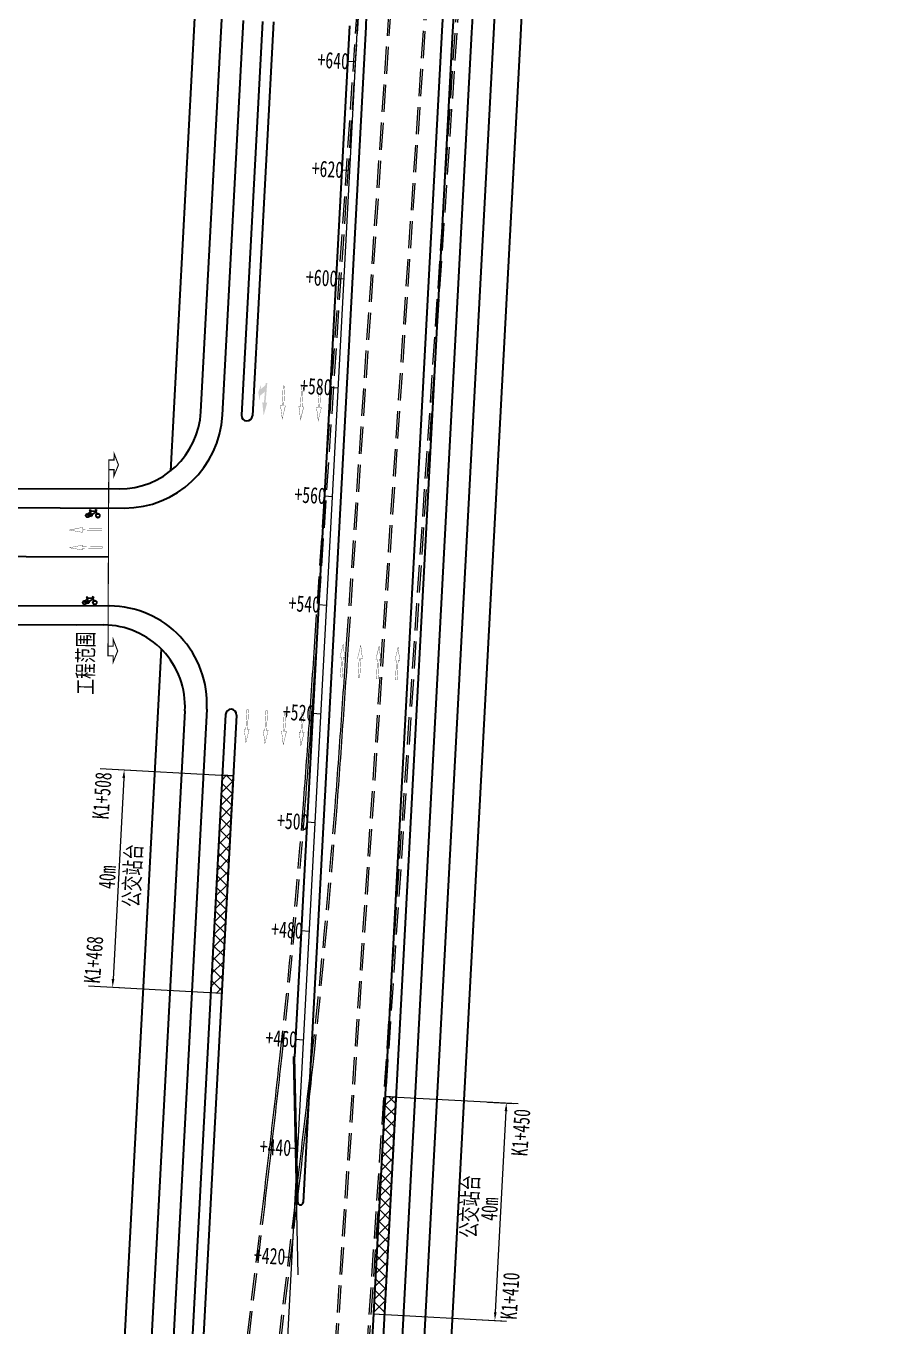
# Model space of a CAD drawing. Extents: x 0 to 531375, y 0 to 4335249.
# Drawn here: x 498031.7 to 498187.4, y 4327977 to 4328215.9 of the extents above; entities that cross this region are included whole.
import ezdxf

# ---------------------------------------------------------------- set-up
doc = ezdxf.new("R2010")
doc.units = 0
doc.header["$PDMODE"] = 1
doc.linetypes.add('DASH', pattern=[0.35, 0.25, -0.1])
doc.linetypes.add('DASHED', pattern=[19.05, 12.7, -6.35])
doc.layers.get('0').update_dxf_attribs({"lineweight": 15})
doc.layers.get('Defpoints').update_dxf_attribs({"color": 8, "lineweight": 15})
for name, color, linetype, lineweight in [('1_平面辅助线', 8, 'Continuous', 15), ('1_道路中线', 7, 'Continuous', 15), ('_平面辅助线', 7, 'Continuous', 15), ('PP-COM', 7, 'Continuous', 15), ('tj标线', 7, 'Continuous', 15), ('地铁', 4, 'Continuous', 15), ('工程界面', 7, 'Continuous', 15), ('标线-z', 7, 'Continuous', 15), ('道路中线_K', 7, 'Continuous', 15), ('道路偏置线', 3, 'Continuous', 30)]:
    doc.layers.add(name, color=color, linetype=linetype, lineweight=lineweight)
doc.layers.get('标线-z').off()
doc.styles.add('EICAD', font='仿宋_GB2312.TTF', dxfattribs={"width": 0.707, "height": 3})
doc.styles.get("Standard").update_dxf_attribs({"font": '', "width": 0.7})
doc.styles.get('Standard').set_extended_font_data('仿宋_GB2312')
doc.dimstyles.new('ISO-25', dxfattribs={"dimscale": 0, "dimtxt": 3, "dimasz": 1.5, "dimexe": 1.25, "dimexo": 0.625, "dimtad": 1, "dimlfac": 100, "dimdsep": 46, "dimtxsty": 'Standard', "dimblk": 'ARCHTICK', "dimcen": 2.5, "dimclrd": 256, "dimclrt": 256, "dimadec": 0, "dimazin": 0, "dimtfac": 1, "dimtmove": 0, "dimatfit": 3, "dimfxl": 3.5, "dimfxlon": 1, "dimlwd": -1, "dimlwe": -1, "dimarcsym": 0})

# ---------------------------------------------------------------- blocks, each defined once
blk = doc.blocks.new('A$C7CA21273')
blk.add_hatch(color=256).paths.add_polyline_path([(30.1, 2.4), (18.1, 4.7), (18.1, 3.2), (0.1, 3.2), (0.1, 1.7), (18.1, 1.7), (18.1, 0.2)])
at = {"layer": '道路中线_K', "color": 0, "linetype": 'ByBlock', "const_width": 0.25}
blk.add_lwpolyline([(18.1, 1.7), (18.1, 0.2), (30.1, 2.4), (18.1, 4.7), (18.1, 3.2), (0.1, 3.2), (0.1, 1.7)], close=True, dxfattribs=at)
blk = doc.blocks.new('*D20')
at = {"layer": '_平面辅助线', "color": 0}
for p, q in [((498116.57, 4328018.2), (498121.28, 4328017.95)), ((498114.46, 4327978.26), (498119.17, 4327978.01))]:
    blk.add_line(p, q, dxfattribs=at)
at = {"layer": '_平面辅助线'}
blk.add_line((498119.95, 4328016.52), (498118, 4327979.57), dxfattribs=at)
for points in [[(498120.2, 4328016.51), (498119.7, 4328016.53), (498120.03, 4328018.02)], [(498117.75, 4327979.58), (498118.25, 4327979.56), (498117.92, 4327978.07)]]:
    blk.add_solid(points, dxfattribs=at)
at = {"layer": 'Defpoints', "color": 0}
for p in [(498115.95, 4328018.23), (498113.83, 4327978.29), (498117.92, 4327978.07)]:
    blk.add_point(p, dxfattribs=at)
at = {"layer": '_平面辅助线', "insert": (498116.95, 4327998.52), "char_height": 3, "attachment_point": 5, "rotation": 86.966}
blk.add_mtext('40m', dxfattribs=at)
blk = doc.blocks.new('*D21')
at = {"layer": '_平面辅助线', "color": 0}
for p, q in [((498048.73, 4328079.3), (498051.03, 4328079.17)), ((498046.6, 4328039.35), (498048.9, 4328039.23))]:
    blk.add_line(p, q, dxfattribs=at)
at = {"layer": '_平面辅助线'}
blk.add_line((498049.7, 4328077.74), (498047.73, 4328040.79), dxfattribs=at)
for points in [[(498049.95, 4328077.73), (498049.45, 4328077.76), (498049.78, 4328079.24)], [(498047.48, 4328040.81), (498047.98, 4328040.78), (498047.65, 4328039.3)]]:
    blk.add_solid(points, dxfattribs=at)
at = {"layer": 'Defpoints', "color": 0}
for p in [(498048.1, 4328079.33), (498045.98, 4328039.39), (498047.65, 4328039.3)]:
    blk.add_point(p, dxfattribs=at)
at = {"layer": '_平面辅助线', "insert": (498046.68, 4328059.52), "char_height": 3, "attachment_point": 5, "rotation": 86.9543}
blk.add_mtext('40m', dxfattribs=at)
blk = doc.blocks.new('A$C03D12931')
at = {"layer": 'PP-COM'}
h = blk.add_hatch(color=255, dxfattribs=at)
edge = h.paths.add_edge_path()
edge.add_line((-0.83, 0.49), (-0.83, 0.68))
edge.add_line((-0.83, 0.68), (-1.03, 0.64))
edge.add_line((-1.03, 0.64), (-1.17, 0.6))
edge.add_line((-1.17, 0.6), (-1.4, 0.55))
edge.add_line((-1.4, 0.55), (-1.53, 0.61))
edge.add_ellipse((-1.54, 0.57), major_axis=(-0.0365, -0.007), ratio=1, start_angle=243.045, end_angle=380.1522)
edge.add_line((-1.58, 0.55), (-1.22, 0))
edge.add_line((-1.22, 0), (-1.18, 0.01))
edge.add_line((-1.18, 0.01), (-1.29, 0.38))
edge.add_line((-1.29, 0.38), (-1.06, 0.44))
edge.add_line((-1.06, 0.44), (-1.02, 0.45))
edge.add_line((-1.02, 0.45), (0.12, -1.33))
edge.add_line((0.12, -1.33), (0.07, -1.34))
edge.add_spline(control_points=[(0.07, -1.34), (0.05, -1.42), (-0.01, -1.53), (-0.06, -1.75)], knot_values=[0, 0, 0, 0, 0.949803, 0.949803, 0.949803, 0.949803], degree=3, periodic=0)
edge.add_line((-0.06, -1.75), (-0.36, -1.45))
edge.add_ellipse((-0.37, -1.55), major_axis=(-0.106, -0.02), ratio=1, start_angle=253.5566, end_angle=375.3872)
edge.add_line((-0.47, -1.6), (-0.02, -1.97))
edge.add_ellipse((0.01, -1.94), major_axis=(0.007, -0.0365), ratio=1, start_angle=-49.6998, end_angle=65.3968)
edge.add_line((0.04, -1.95), (0.1, -1.73))
edge.add_spline(control_points=[(0.1, -1.73), (0.13, -1.67), (0.15, -1.62), (0.21, -1.52), (0.24, -1.48), (0.3, -1.42), (0.32, -1.4), (0.36, -1.37), (0.38, -1.36), (0.48, -1.31), (0.58, -1.28), (0.77, -1.24), (0.87, -1.23), (1.03, -1.21), (1.08, -1.21), (1.14, -1.21)], knot_values=[0, 0, 0, 0, 0.472629, 0.472629, 1.015464, 1.015464, 1.324452, 1.324452, 1.633441, 1.633441, 2.514542, 2.514542, 3.395644, 3.395644, 3.871237, 3.871237, 3.871237, 3.871237], degree=3, periodic=0)
edge.add_line((1.14, -1.21), (1.14, -1.03))
edge.add_spline(control_points=[(1.14, -1.03), (0.95, -1.03), (0.77, -1.04), (0.59, -1.08)], knot_values=[2.402636, 2.402636, 2.402636, 2.402636, 3.877965, 3.877965, 3.877965, 3.877965], degree=3, periodic=0)
edge.add_line((0.59, -1.08), (0.41, -1.14))
edge.add_spline(control_points=[(0.41, -1.14), (0.36, -1.16), (0.31, -1.18), (0.27, -1.21)], knot_values=[1.467067, 1.467067, 1.467067, 1.467067, 1.885783, 1.885783, 1.885783, 1.885783], degree=3, periodic=0)
edge.add_line((0.27, -1.21), (-0.83, 0.49))
h = blk.add_hatch(color=255, dxfattribs=at)
edge = h.paths.add_edge_path()
edge.add_line((0.41, -1.14), (0.59, -1.08))
edge.add_line((0.59, -1.08), (0.61, 0.58))
edge.add_ellipse((0.52, 0.95), major_axis=(-0.376, -0.072), ratio=1, start_angle=92.2559, end_angle=204.9961)
edge.add_line((0.83, 1.18), (0.94, 1.3))
edge.add_line((0.94, 1.3), (0.85, 1.37))
edge.add_line((0.85, 1.37), (0.75, 1.26))
edge.add_ellipse((0.52, 0.95), major_axis=(-0.376, -0.072), ratio=1, start_angle=222.7551, end_angle=275.0085)
edge.add_line((0.42, 1.32), (0.34, 1.47))
edge.add_ellipse((-0.13, 2.15), major_axis=(-0.811, -0.155), ratio=1, start_angle=113.8106, end_angle=404.0184)
edge.add_line((-0.61, 1.48), (-1.03, 0.64))
edge.add_line((-1.03, 0.64), (-0.83, 0.68))
edge.add_line((-0.83, 0.68), (-0.46, 1.4))
edge.add_ellipse((-0.13, 2.15), major_axis=(-0.811, -0.155), ratio=1, start_angle=55.9563, end_angle=100.8802)
edge.add_line((0.17, 1.39), (0.26, 1.23))
edge.add_ellipse((0.52, 0.95), major_axis=(-0.376, -0.072), ratio=1, start_angle=303.1553, end_angle=354.9777)
edge.add_line((0.14, 0.91), (-0.83, 0.68))
edge.add_line((-0.83, 0.68), (-0.83, 0.49))
edge.add_line((-0.83, 0.49), (0.21, 0.74))
edge.add_ellipse((0.52, 0.95), major_axis=(0.072, -0.376), ratio=1, start_angle=-66.6903, end_angle=-56.7863)
edge.add_line((0.25, 0.69), (0.15, 0.57))
edge.add_line((0.15, 0.57), (0.24, 0.5))
edge.add_line((0.24, 0.5), (0.34, 0.62))
edge.add_ellipse((0.52, 0.95), major_axis=(-0.376, -0.072), ratio=1, start_angle=50.9727, end_angle=64.1147)
edge.add_line((0.42, 0.58), (0.41, -1.14))
edge = h.paths.add_edge_path(flags=16)
edge.add_ellipse((0.52, 0.95), major_axis=(-0.193, -0.037), ratio=1, start_angle=111.8747, end_angle=291.8747, ccw=False)
edge.add_ellipse((0.52, 0.95), major_axis=(-0.193, -0.037), ratio=1, start_angle=-68.1253, end_angle=111.8747, ccw=False)
edge = h.paths.add_edge_path(flags=16)
edge.add_line((-0.37, 1.56), (-0.15, 1.98))
edge.add_line((-0.15, 1.98), (0.08, 1.55))
edge.add_ellipse((-0.13, 2.15), major_axis=(-0.629, -0.12), ratio=1, start_angle=57.2127, end_angle=98.8288, ccw=False)
edge = h.paths.add_edge_path(flags=16)
edge.add_line((0.25, 1.64), (0.01, 2.07))
edge.add_ellipse((-0.16, 1.98), major_axis=(-0.183, -0.035), ratio=1, start_angle=197.886, end_angle=313.0466)
edge.add_line((-0.31, 2.09), (-0.53, 1.65))
edge.add_ellipse((-0.13, 2.15), major_axis=(-0.629, -0.12), ratio=1, start_angle=115.5416, end_angle=401.4223, ccw=False)
h = blk.add_hatch(color=255, dxfattribs=at)
edge = h.paths.add_edge_path()
edge.add_ellipse((1.97, -1.12), major_axis=(-0.82, -0.156), ratio=1, start_angle=111.8747, end_angle=291.8747)
edge.add_ellipse((1.97, -1.12), major_axis=(-0.82, -0.156), ratio=1, start_angle=291.8747, end_angle=342.6941)
edge.add_line((1.14, -1.03), (1.14, -1.21))
edge.add_spline(control_points=[(1.14, -1.21), (1.14, -1.21), (1.14, -1.21), (1.14, -1.21)], knot_values=[3.86447, 3.86447, 3.86447, 3.86447, 3.871237, 3.871237, 3.871237, 3.871237], degree=3, periodic=0)
edge.add_ellipse((1.97, -1.12), major_axis=(-0.82, -0.156), ratio=1, start_angle=355.3885, end_angle=471.8747)
edge = h.paths.add_edge_path(flags=16)
edge.add_line((1.33, -1.21), (1.33, -1.02))
edge.add_ellipse((1.96, -1.11), major_axis=(0.12, -0.629), ratio=1, start_angle=-91.8999, end_angle=251.3711, ccw=False)
at = {"layer": 'PP-COM', "color": 255}
for p, q in [((-1.22, 0), (-1.58, 0.55)), ((-1.22, 0.01), (-1.57, 0.55)), ((-1.53, 0.61), (-1.4, 0.55)), ((-1.53, 0.61), (-1.4, 0.55)), ((-1.4, 0.55), (-1.17, 0.6)), ((-1.4, 0.55), (-1.17, 0.6)), ((-1.29, 0.38), (-1.06, 0.44)), ((-1.29, 0.38), (-1.06, 0.44)), ((-1.18, 0.01), (-1.29, 0.38)), ((-1.18, 0.01), (-1.29, 0.38)), ((-1.22, 0.01), (-1.18, 0.01)), ((-1.22, 0), (-1.18, 0.01)), ((-1.17, 0.6), (-1.03, 0.64)), ((-1.17, 0.6), (-1.03, 0.64)), ((-1.14, 0.42), (-1.02, 0.45)), ((-1.14, 0.42), (-1.02, 0.45)), ((-1.03, 0.64), (-0.61, 1.48)), ((-1.03, 0.64), (-0.61, 1.48)), ((-0.83, 0.68), (-1.03, 0.64)), ((0.12, -1.33), (-1.02, 0.45)), ((0.12, -1.33), (-1.02, 0.45)), ((-0.83, 0.68), (-0.46, 1.4)), ((-0.83, 0.68), (-0.46, 1.4)), ((-0.83, 0.68), (0.14, 0.91)), ((-0.83, 0.68), (0.14, 0.91)), ((-0.83, 0.49), (0.21, 0.74)), ((-0.83, 0.49), (0.21, 0.74)), ((-0.83, 0.68), (-0.83, 0.49)), ((0.27, -1.21), (-0.83, 0.49)), ((0.27, -1.21), (-0.83, 0.49)), ((-0.15, 1.98), (0.08, 1.55)), ((-0.15, 1.98), (0.08, 1.55)), ((0.01, 2.07), (0.25, 1.64)), ((0.01, 2.07), (0.25, 1.64)), ((0.33, 0.42), (0.05, 0.65)), ((0.33, 0.42), (0.05, 0.65)), ((0.15, 0.57), (0.25, 0.69)), ((0.15, 0.57), (0.25, 0.69)), ((0.17, 1.39), (0.26, 1.23)), ((0.17, 1.39), (0.26, 1.23)), ((0.24, 0.5), (0.34, 0.62)), ((0.24, 0.5), (0.34, 0.62)), ((0.34, 1.47), (0.42, 1.32)), ((0.34, 1.47), (0.42, 1.32)), ((0.41, -1.14), (0.42, 0.58)), ((0.41, -1.14), (0.42, 0.58)), ((0.59, -1.08), (0.61, 0.58)), ((0.59, -1.08), (0.61, 0.58)), ((1.03, 1.23), (0.75, 1.46)), ((1.03, 1.23), (0.75, 1.46)), ((0.75, 1.26), (0.85, 1.37)), ((0.75, 1.26), (0.85, 1.37)), ((0.83, 1.18), (0.94, 1.3)), ((0.83, 1.18), (0.94, 1.3)), ((-0.02, -1.97), (-0.47, -1.6)), ((-0.02, -1.97), (-0.47, -1.6)), ((-0.06, -1.74), (-0.36, -1.45)), ((-0.06, -1.75), (-0.36, -1.45)), ((0.1, -1.72), (0.04, -1.95)), ((0.1, -1.73), (0.04, -1.95)), ((0.07, -1.34), (0.12, -1.33)), ((0.07, -1.34), (0.12, -1.33)), ((0.41, -1.14), (0.59, -1.08))]:
    blk.add_line(p, q, dxfattribs=at)
at = {"layer": 'PP-COM', "color": 7, "true_color": 0xffffff}
for p, q in [((-0.53, 1.65), (-0.31, 2.09)), ((-0.52, 1.65), (-0.3, 2.09)), ((-0.37, 1.56), (-0.15, 1.98)), ((-0.37, 1.56), (-0.15, 1.98))]:
    blk.add_line(p, q, dxfattribs=at)
at = {"layer": 'PP-COM', "color": 255}
for centre, major_axis, start_param, end_param in [((-1.54, 0.57), (0.013, -0.0348), 2.5029, 4.895872), ((-1.54, 0.57), (0.013, -0.0349), 2.5029, 4.895872), ((-0.13, 2.15), (0.288, -0.773), 0.247333, 5.312415), ((-0.13, 2.15), (0.288, -0.774), 0.247333, 5.312415), ((-0.13, 2.15), (0.223, -0.599), 0.277545, 5.267105), ((-0.13, 2.15), (0.223, -0.6), 0.277545, 5.267105), ((-0.13, 2.15), (0.288, -0.773), -0.762414, 0.021655), ((-0.13, 2.15), (0.288, -0.774), -0.762414, 0.021655), ((-0.13, 2.15), (0.223, -0.599), -0.740487, -0.014148), ((-0.13, 2.15), (0.223, -0.6), -0.740487, -0.014148), ((0.52, 0.95), (0.133, -0.358), 3.552022, 4.456493), ((0.52, 0.95), (0.134, -0.358), 3.552022, 4.456493), ((0.52, 0.95), (-0.358, -0.133), 0.238591, 0.411449), ((0.52, 0.95), (0.134, -0.358), -1.332205, -1.159347), ((0.52, 0.95), (0.069, -0.184), 4.544149275566745, 10.82733458274633), ((0.52, 0.95), (0.069, -0.184), 4.544149275566579, 10.82733458274616), ((0.52, 0.95), (0.133, -0.358), -0.849394, -0.620023), ((0.52, 0.95), (0.134, -0.358), -0.849394, -0.620023), ((0.52, 0.95), (0.133, -0.358), 2.148774, 3.060767), ((0.52, 0.95), (0.134, -0.358), 2.148774, 3.060767), ((0.52, 0.95), (0.133, -0.358), -0.128867, 1.838821), ((0.52, 0.95), (0.134, -0.358), -0.128867, 1.838821), ((-0.37, -1.55), (0.038, -0.101), 2.686361, 4.812707), ((-0.37, -1.55), (0.038, -0.101), 2.686361, 4.812707), ((0.01, -1.94), (0.013, -0.0348), -1.035664, 0.973151), ((0.01, -1.94), (0.013, -0.0349), -1.035664, 0.973151), ((1.97, -1.12), (0.291, -0.782), 4.544149275565879, 10.82733458274546), ((1.96, -1.11), (0.288, -0.773), 4.478969, 10.53653), ((1.96, -1.11), (0.223, -0.599), 4.51099, 10.502199), ((1.96, -1.11), (0.223, -0.6), 4.51099, 10.502199)]:
    blk.add_ellipse(centre, major_axis=major_axis, ratio=1, start_param=start_param, end_param=end_param, dxfattribs=at)
at = {"layer": 'PP-COM', "color": 7, "true_color": 0xffffff}
for centre in [(-0.16, 1.98), (-0.15, 1.98)]:
    blk.add_ellipse(centre, major_axis=(0.065, -0.174), ratio=1, start_param=1.714726, end_param=3.724658, dxfattribs=at)
at = {"layer": 'PP-COM', "color": 255}
for points in [[(-0.06, -1.74), (-0.01, -1.53), (0.05, -1.42), (0.07, -1.34)], [(-0.06, -1.75), (-0.01, -1.53), (0.05, -1.42), (0.07, -1.34)], [(0.27, -1.21), (0.31, -1.18), (0.36, -1.16), (0.41, -1.14)], [(0.27, -1.21), (0.31, -1.18), (0.36, -1.16), (0.41, -1.14)], [(0.59, -1.08), (0.77, -1.04), (0.95, -1.03), (1.14, -1.02)], [(0.59, -1.08), (0.77, -1.04), (0.95, -1.03), (1.14, -1.03)]]:
    blk.add_open_spline(points, degree=3, dxfattribs=at)
for points in [[(0.1, -1.72), (0.13, -1.67), (0.15, -1.62), (0.21, -1.52), (0.25, -1.48), (0.3, -1.42), (0.32, -1.4), (0.36, -1.37), (0.38, -1.36), (0.48, -1.3), (0.58, -1.28), (0.77, -1.23), (0.87, -1.22), (1.03, -1.21), (1.08, -1.21), (1.14, -1.21)], [(0.1, -1.73), (0.13, -1.67), (0.15, -1.62), (0.21, -1.52), (0.24, -1.48), (0.3, -1.42), (0.32, -1.4), (0.36, -1.37), (0.38, -1.36), (0.48, -1.31), (0.58, -1.28), (0.77, -1.24), (0.87, -1.23), (1.03, -1.21), (1.08, -1.21), (1.14, -1.21)]]:
    blk.add_open_spline(points, degree=3, knots=[0, 0, 0, 0, 0.472629, 0.472629, 1.015464, 1.015464, 1.324452, 1.324452, 1.633441, 1.633441, 2.514542, 2.514542, 3.395644, 3.395644, 3.871237, 3.871237, 3.871237, 3.871237], dxfattribs=at)
blk = doc.blocks.new('天津2000地铁')
at = {"layer": '地铁', "linetype": 'DASH', "ltscale": 20}
for p, q in [((81.44, 865.52), (104.05, 1202.94)), ((81.79, 865.49), (104.4, 1202.92)), ((87.28, 865.12), (109.89, 1202.55)), ((87.63, 865.1), (110.24, 1202.53)), ((79.52, 651.47), (113.79, 1162.75)), ((79.87, 651.44), (114.14, 1162.73)), ((85.36, 651.07), (119.63, 1162.36)), ((85.71, 651.05), (119.98, 1162.34)), ((81.37, 864.52), (81.44, 865.52)), ((81.72, 864.49), (81.79, 865.49)), ((87.21, 864.13), (87.28, 865.12)), ((87.56, 864.1), (87.63, 865.1)), ((81.17, 861.53), (81.24, 862.52)), ((81.24, 862.52), (81.31, 863.52)), ((81.31, 863.52), (81.37, 864.52)), ((81.52, 861.5), (81.59, 862.5)), ((81.59, 862.5), (81.66, 863.5)), ((81.66, 863.5), (81.72, 864.49)), ((87.08, 862.13), (87.14, 863.13)), ((87.14, 863.13), (87.21, 864.13)), ((87.43, 862.11), (87.49, 863.11)), ((87.49, 863.11), (87.56, 864.1)), ((81.04, 859.53), (81.11, 860.53)), ((81.11, 860.53), (81.17, 861.53)), ((81.39, 859.51), (81.46, 860.5)), ((81.46, 860.5), (81.52, 861.5)), ((86.88, 859.14), (86.94, 860.13)), ((86.94, 860.13), (87.01, 861.13)), ((87.01, 861.13), (87.08, 862.13)), ((87.23, 859.11), (87.29, 860.11)), ((87.29, 860.11), (87.36, 861.11)), ((87.36, 861.11), (87.43, 862.11)), ((80.9, 857.54), (80.97, 858.53)), ((80.97, 858.53), (81.04, 859.53)), ((81.25, 857.51), (81.32, 858.51)), ((81.32, 858.51), (81.39, 859.51)), ((86.74, 857.14), (86.81, 858.14)), ((86.81, 858.14), (86.88, 859.14)), ((87.09, 857.12), (87.16, 858.11)), ((87.16, 858.11), (87.23, 859.11)), ((80.7, 854.55), (80.77, 855.54)), ((80.77, 855.54), (80.84, 856.54)), ((80.84, 856.54), (80.9, 857.54)), ((81.05, 854.52), (81.12, 855.52)), ((81.12, 855.52), (81.19, 856.52)), ((81.19, 856.52), (81.25, 857.51)), ((86.61, 855.14), (86.67, 856.14)), ((86.67, 856.14), (86.74, 857.14)), ((86.95, 855.12), (87.02, 856.12)), ((87.02, 856.12), (87.09, 857.12)), ((80.56, 852.55), (80.63, 853.55)), ((80.63, 853.55), (80.7, 854.55)), ((80.91, 852.53), (80.98, 853.52)), ((80.98, 853.52), (81.05, 854.52)), ((86.4, 852.15), (86.47, 853.15)), ((86.47, 853.15), (86.54, 854.15)), ((86.54, 854.15), (86.61, 855.14)), ((86.75, 852.12), (86.82, 853.12)), ((86.82, 853.12), (86.89, 854.12)), ((86.89, 854.12), (86.95, 855.12)), ((80.36, 849.56), (80.43, 850.56)), ((80.43, 850.56), (80.5, 851.55)), ((80.5, 851.55), (80.56, 852.55)), ((80.71, 849.54), (80.78, 850.53)), ((80.78, 850.53), (80.84, 851.53)), ((80.84, 851.53), (80.91, 852.53)), ((86.26, 850.15), (86.33, 851.15)), ((86.33, 851.15), (86.4, 852.15)), ((86.61, 850.13), (86.68, 851.13)), ((86.68, 851.13), (86.75, 852.12)), ((80.22, 847.57), (80.29, 848.57)), ((80.29, 848.57), (80.36, 849.56)), ((80.57, 847.54), (80.64, 848.54)), ((80.64, 848.54), (80.71, 849.54)), ((86.05, 847.16), (86.12, 848.15)), ((86.12, 848.15), (86.19, 849.15)), ((86.19, 849.15), (86.26, 850.15)), ((86.4, 847.13), (86.47, 848.13)), ((86.47, 848.13), (86.54, 849.13)), ((86.54, 849.13), (86.61, 850.13)), ((80.08, 845.58), (80.15, 846.57)), ((80.15, 846.57), (80.22, 847.57)), ((80.42, 845.55), (80.5, 846.55)), ((80.5, 846.55), (80.57, 847.54)), ((85.91, 845.16), (85.98, 846.16)), ((85.98, 846.16), (86.05, 847.16)), ((86.26, 845.13), (86.33, 846.13)), ((86.33, 846.13), (86.4, 847.13)), ((79.86, 842.59), (79.93, 843.59)), ((79.93, 843.59), (80, 844.58)), ((80, 844.58), (80.08, 845.58)), ((80.21, 842.56), (80.28, 843.56)), ((80.28, 843.56), (80.35, 844.56)), ((80.35, 844.56), (80.42, 845.55)), ((85.77, 843.16), (85.84, 844.16)), ((85.84, 844.16), (85.91, 845.16)), ((86.12, 843.14), (86.19, 844.13)), ((86.19, 844.13), (86.26, 845.13)), ((79.71, 840.6), (79.79, 841.59)), ((79.79, 841.59), (79.86, 842.59)), ((80.06, 840.57), (80.14, 841.57)), ((80.14, 841.57), (80.21, 842.56)), ((85.55, 840.16), (85.62, 841.16)), ((85.62, 841.16), (85.69, 842.16)), ((85.69, 842.16), (85.77, 843.16)), ((85.9, 840.14), (85.97, 841.14)), ((85.97, 841.14), (86.04, 842.14)), ((86.04, 842.14), (86.12, 843.14)), ((79.49, 837.61), (79.56, 838.61)), ((79.56, 838.61), (79.64, 839.6)), ((79.64, 839.6), (79.71, 840.6)), ((79.84, 837.59), (79.91, 838.58)), ((79.91, 838.58), (79.99, 839.58)), ((79.99, 839.58), (80.06, 840.57)), ((85.4, 838.17), (85.47, 839.17)), ((85.47, 839.17), (85.55, 840.16)), ((85.75, 838.14), (85.82, 839.14)), ((85.82, 839.14), (85.9, 840.14)), ((79.34, 835.62), (79.41, 836.62)), ((79.41, 836.62), (79.49, 837.61)), ((79.69, 835.59), (79.76, 836.59)), ((79.76, 836.59), (79.84, 837.59)), ((85.17, 835.17), (85.25, 836.17)), ((85.25, 836.17), (85.32, 837.17)), ((85.32, 837.17), (85.4, 838.17)), ((85.6, 836.14), (85.67, 837.14)), ((85.67, 837.14), (85.75, 838.14)), ((85.52, 835.14), (85.6, 836.14)), ((74.9, 788.01), (75.01, 789)), ((75.25, 787.97), (75.36, 788.97)), ((80.72, 787.37), (80.83, 788.37)), ((74.57, 785.04), (74.68, 786.03)), ((74.68, 786.03), (74.79, 787.02)), ((74.79, 787.02), (74.9, 788.01)), ((74.92, 785), (75.03, 785.99)), ((75.03, 785.99), (75.14, 786.98)), ((75.14, 786.98), (75.25, 787.97)), ((80.5, 785.38), (80.61, 786.38)), ((80.61, 786.38), (80.72, 787.37)), ((80.85, 785.34), (80.96, 786.34)), ((80.96, 786.34), (81.07, 787.34)), ((81.07, 787.34), (81.17, 788.33)), ((74.35, 783.05), (74.46, 784.04)), ((74.46, 784.04), (74.57, 785.04)), ((74.7, 783.01), (74.81, 784)), ((74.81, 784), (74.92, 785)), ((80.28, 783.39), (80.39, 784.39)), ((80.39, 784.39), (80.5, 785.38)), ((80.63, 783.35), (80.74, 784.35)), ((80.74, 784.35), (80.85, 785.34)), ((74.13, 781.07), (74.24, 782.06)), ((74.24, 782.06), (74.35, 783.05)), ((74.48, 781.03), (74.59, 782.02)), ((74.59, 782.02), (74.7, 783.01)), ((79.94, 780.41), (80.05, 781.4)), ((80.05, 781.4), (80.17, 782.4)), ((80.17, 782.4), (80.28, 783.39)), ((80.29, 780.37), (80.4, 781.36)), ((80.4, 781.36), (80.51, 782.36)), ((80.51, 782.36), (80.63, 783.35)), ((73.79, 778.09), (73.9, 779.08)), ((73.9, 779.08), (74.02, 780.07)), ((74.02, 780.07), (74.13, 781.07)), ((74.14, 778.05), (74.25, 779.04)), ((74.25, 779.04), (74.36, 780.04)), ((74.36, 780.04), (74.48, 781.03)), ((79.72, 778.42), (79.83, 779.41)), ((79.83, 779.41), (79.94, 780.41)), ((80.06, 778.38), (80.18, 779.37)), ((80.18, 779.37), (80.29, 780.37)), ((73.56, 776.11), (73.68, 777.1)), ((73.68, 777.1), (73.79, 778.09)), ((73.91, 776.07), (74.02, 777.06)), ((74.02, 777.06), (74.14, 778.05)), ((79.37, 775.43), (79.49, 776.43)), ((79.49, 776.43), (79.6, 777.42)), ((79.6, 777.42), (79.72, 778.42)), ((79.83, 776.39), (79.95, 777.38)), ((79.95, 777.38), (80.06, 778.38)), ((73.22, 773.13), (73.33, 774.12)), ((73.33, 774.12), (73.45, 775.11)), ((73.45, 775.11), (73.56, 776.11)), ((73.56, 773.09), (73.68, 774.08)), ((73.68, 774.08), (73.79, 775.07)), ((73.79, 775.07), (73.91, 776.07)), ((79.14, 773.45), (79.26, 774.44)), ((79.26, 774.44), (79.37, 775.43)), ((79.49, 773.4), (79.61, 774.4)), ((79.61, 774.4), (79.72, 775.39)), ((79.72, 775.39), (79.83, 776.39)), ((72.98, 771.14), (73.1, 772.14)), ((73.1, 772.14), (73.22, 773.13)), ((73.33, 771.1), (73.45, 772.1)), ((73.45, 772.1), (73.56, 773.09)), ((78.91, 771.46), (79.03, 772.45)), ((79.03, 772.45), (79.14, 773.45)), ((79.26, 771.42), (79.37, 772.41)), ((79.37, 772.41), (79.49, 773.4)), ((72.75, 769.16), (72.87, 770.15)), ((72.87, 770.15), (72.98, 771.14)), ((73.1, 769.12), (73.22, 770.11)), ((73.22, 770.11), (73.33, 771.1)), ((78.56, 768.48), (78.68, 769.47)), ((78.68, 769.47), (78.79, 770.46)), ((78.79, 770.46), (78.91, 771.46)), ((78.91, 768.43), (79.03, 769.43)), ((79.03, 769.43), (79.14, 770.42)), ((79.14, 770.42), (79.26, 771.42)), ((72.4, 766.18), (72.52, 767.17)), ((72.52, 767.17), (72.63, 768.17)), ((72.63, 768.17), (72.75, 769.16)), ((72.75, 766.14), (72.86, 767.13)), ((72.86, 767.13), (72.98, 768.13)), ((72.98, 768.13), (73.1, 769.12)), ((78.33, 766.49), (78.44, 767.48)), ((78.44, 767.48), (78.56, 768.48)), ((78.67, 766.45), (78.79, 767.44)), ((78.79, 767.44), (78.91, 768.43)), ((72.16, 764.2), (72.28, 765.19)), ((72.28, 765.19), (72.4, 766.18)), ((72.51, 764.16), (72.63, 765.15)), ((72.63, 765.15), (72.75, 766.14)), ((77.97, 763.51), (78.09, 764.5)), ((78.09, 764.5), (78.21, 765.49)), ((78.21, 765.49), (78.33, 766.49)), ((78.44, 764.46), (78.56, 765.45)), ((78.56, 765.45), (78.67, 766.45)), ((71.81, 761.22), (71.93, 762.21)), ((71.93, 762.21), (72.05, 763.2)), ((72.05, 763.2), (72.16, 764.2)), ((72.16, 761.18), (72.28, 762.17)), ((72.28, 762.17), (72.39, 763.16)), ((72.39, 763.16), (72.51, 764.16)), ((77.74, 761.52), (77.86, 762.51)), ((77.86, 762.51), (77.97, 763.51)), ((78.09, 761.48), (78.2, 762.47)), ((78.2, 762.47), (78.32, 763.47)), ((78.32, 763.47), (78.44, 764.46)), ((71.58, 759.23), (71.69, 760.22)), ((71.69, 760.22), (71.81, 761.22)), ((71.92, 759.19), (72.04, 760.18)), ((72.04, 760.18), (72.16, 761.18)), ((77.5, 759.53), (77.62, 760.53)), ((77.62, 760.53), (77.74, 761.52)), ((77.85, 759.49), (77.97, 760.49)), ((77.97, 760.49), (78.09, 761.48)), ((69, 737.53), (71.58, 759.23)), ((69.35, 737.49), (71.92, 759.19)), ((74.81, 736.84), (77.38, 758.54)), ((75.16, 736.8), (77.73, 758.5)), ((77.38, 758.54), (77.5, 759.53)), ((77.73, 758.5), (77.85, 759.49))]:
    blk.add_line(p, q, dxfattribs=at)
for centre, radius, start, end in [((-1413.1, 950.64), 1496.87, 353.80086, 355.59295), ((-1413.11, 950.64), 1497.22, 353.80086, 355.59295), ((-1413.17, 950.65), 1502.78, 353.80082, 355.59291), ((-1413.17, 950.65), 1503.13, 353.80082, 355.59291)]:
    blk.add_arc(centre, radius, start, end, dxfattribs=at)

msp = doc.modelspace()

# ---------------------------------------------------------------- hatches: boundary and pattern name
h = msp.add_hatch()
h.set_pattern_fill('ANSI37', color=6, scale=0.5, style=0)
h.paths.add_polyline_path([(498065.70653, 4328038.33605), (498067.7037, 4328038.22978), (498069.82902, 4328078.17328), (498067.83184, 4328078.27954)])
h = msp.add_hatch()
h.set_pattern_fill('ANSI37', color=6, scale=0.5, style=0)
h.paths.add_polyline_path([(498095.60986, 4327979.25957), (498097.60703, 4327979.15331), (498099.73235, 4328019.09681), (498097.73518, 4328019.20307)])
at = {"layer": 'tj标线', "linetype": 'Continuous', "lineweight": 25}
msp.add_hatch(color=256, dxfattribs=at).paths.add_polyline_path([(498074.77409, 4328148.0083), (498074.68659, 4328147.01214), (498074.42813, 4328148.641), (498074.95785, 4328150.10024), (498074.8791, 4328149.2037), (498075.74603, 4328149.93062), (498075.78104, 4328150.32909), (498076.07989, 4328150.30284), (498075.76486, 4328146.71665), (498076.06371, 4328146.69039), (498075.40543, 4328144.33898), (498075.16717, 4328146.76915), (498075.46602, 4328146.7429), (498075.64103, 4328148.73523)])

# ---------------------------------------------------------------- linework, layer by layer
at = {"layer": '1_平面辅助线', "color": 2}
for points in [[(498045.36361, 4328079.47499), (498069.82902, 4328078.17323)], [(498043.23829, 4328039.53149), (498067.7037, 4328038.22974)], [(498097.73518, 4328019.2031), (498122.20056, 4328017.90135)], [(498095.60986, 4327979.2596), (498120.07524, 4327977.95785)]]:
    msp.add_lwpolyline(points, dxfattribs=at)
at = {"layer": '1_道路中线', "color": 4}
msp.add_lwpolyline([(498069.86824, 4327787.18933), (498092.67699, 4328215.86038)], dxfattribs=at)
at = {"layer": '1_道路中线', "color": 2, "flags": 128}
msp.add_lwpolyline([(498092.67699, 4328215.86038), (498092.7703, 4328217.59983)], dxfattribs=at)
at = {"layer": '1_道路中线', "color": 3, "linetype": 'Continuous'}
for points in [[(498092.32956, 4328209.33078), (498090.83168, 4328209.41048)], [(498091.26691, 4328189.35903), (498089.76903, 4328189.43873)], [(498090.20425, 4328169.38728), (498088.70637, 4328169.46698)], [(498089.14159, 4328149.41554), (498087.64371, 4328149.49523)], [(498088.07893, 4328129.44379), (498086.58105, 4328129.52349)], [(498087.01627, 4328109.47204), (498085.51839, 4328109.55174)], [(498085.95362, 4328089.50029), (498084.45574, 4328089.57999)], [(498084.89096, 4328069.52854), (498083.39308, 4328069.60824)], [(498083.8283, 4328049.55679), (498082.33042, 4328049.63649)], [(498082.76564, 4328029.58504), (498081.26776, 4328029.66474)], [(498081.70299, 4328009.61329), (498080.2051, 4328009.69299)], [(498080.64033, 4327989.64154), (498079.14245, 4327989.72124)]]:
    msp.add_lwpolyline(points, dxfattribs=at)
at = {"layer": '工程界面', "color": 7, "const_width": 0.2}
for points in [[(498047.9056, 4328134.41079), (498046.94383, 4328134.41477), (498046.95115, 4328136.18514), (498047.91293, 4328136.18116), (498047.91791, 4328137.38399), (498048.72518, 4328135.2926), (498047.90082, 4328133.2544), (498047.9056, 4328134.41079)], [(498046.95115, 4328136.18514), (498046.80228, 4328100.21365)], [(498047.76405, 4328100.20967), (498046.80228, 4328100.21365), (498046.8096, 4328101.98402), (498047.77138, 4328101.98004), (498047.77636, 4328103.18286), (498048.58363, 4328101.09147), (498047.75927, 4328099.05327), (498047.76405, 4328100.20967)]]:
    msp.add_lwpolyline(points, dxfattribs=at)
at = {"layer": '工程界面', "color": 6}
for points in [[(498067.83184, 4328078.27954), (498065.70653, 4328038.33605), (498067.7037, 4328038.22978), (498069.82902, 4328078.17328), (498067.83184, 4328078.27954)], [(498097.73518, 4328019.20307), (498095.60986, 4327979.25957), (498097.60703, 4327979.15331), (498099.73235, 4328019.09681), (498097.73518, 4328019.20307)]]:
    msp.add_lwpolyline(points, dxfattribs=at)
at = {"layer": '工程界面'}
msp.add_lwpolyline([(498080.85153, 4328026.54696), (498081.72197, 4327986.44406)], dxfattribs=at)
at = {"layer": '道路偏置线', "color": 1}
for p, q in [((498063.87456, 4328145.0612), (498067.71234, 4328217.18889)), ((498117.64171, 4328214.53224), (498101.20367, 4327905.5936)), ((497729.86703, 4328132.15097), (498048.83496, 4328130.85832)), ((497729.09913, 4328107.15385), (498046.0307, 4328105.86945)), ((498060.94872, 4328090.07258), (498051.23297, 4327907.47354))]:
    msp.add_line(p, q, dxfattribs=at)
at = {"layer": '道路偏置线', "color": 5}
for p, q in [((498067.84492, 4328144.39785), (498071.70669, 4328216.97636)), ((498113.64736, 4328214.74478), (498097.1297, 4327904.30969)), ((497729.85285, 4328128.651), (498049.7974, 4328127.35439)), ((497729.11331, 4328110.65382), (498047.07065, 4328109.36527)), ((498064.97228, 4328090.40902), (498055.27934, 4327908.23868))]:
    msp.add_line(p, q, dxfattribs=at)
at = {"layer": '道路偏置线', "color": 1}
msp.add_lwpolyline([(498187.42268, 4328381.36187, 0.023544266), (498152.2492, 4328384.31072, 0.38691164), (498131.68862, 4328366.93002, 0.019379893), (498117.64171, 4328214.53224)], format="xyb", dxfattribs=at)
at = {"layer": '道路偏置线', "color": 3}
msp.add_lwpolyline([(498138.42062, 4328379.43883, 0.021065789), (498122.63465, 4328214.26658)], format="xyb", dxfattribs=at)
at = {"layer": '道路偏置线'}
for points in [[(498124.3104, 4328368.34699, 0.019435846), (498110.15231, 4328214.93074)], [(498096.23067, 4328249.1531, 0.004182644), (498094.17491, 4328215.78087)], [(498110.19649, 4328248.17546, 0.004182643), (498108.15513, 4328215.03701)], [(498071.35091, 4328144.41734, 1), (498073.34809, 4328144.31108)], [(498070.42224, 4328089.32242, 1), (498068.42507, 4328089.42869)], [(498081.68176, 4327999.79054, 0.973768071), (498082.68106, 4327999.76398)]]:
    msp.add_lwpolyline(points, format="xyb", dxfattribs=at)
at = {"layer": '道路偏置线', "color": 3}
for points in [[(498062.71934, 4328217.45456), (498058.28751, 4328134.16226)], [(498122.63465, 4328214.26658), (498105.60256, 4327894.16339)], [(498056.54976, 4328101.50286), (498045.64592, 4327896.57461)]]:
    msp.add_lwpolyline(points, dxfattribs=at)
at = {"layer": '道路偏置线'}
for points in [[(498075.20175, 4328216.79039), (498071.35091, 4328144.41734)], [(498077.19892, 4328216.68413), (498073.34809, 4328144.31108)], [(498091.17915, 4328215.94027), (498081.10118, 4328026.53368)], [(498094.17491, 4328215.78087), (498082.68106, 4327999.76398)], [(498108.15513, 4328215.03701), (498091.70121, 4327905.79992)], [(498110.15231, 4328214.93074), (498093.69838, 4327905.69366)], [(498068.42507, 4328089.42869), (498058.74782, 4327907.55331)], [(498070.42224, 4328089.32242), (498060.745, 4327907.44704)], [(498081.68184, 4327999.78153), (498081.10118, 4328026.53368)]]:
    msp.add_lwpolyline(points, dxfattribs=at)
at = {"layer": '道路偏置线', "color": 1}
for points in [[(497729.14978, 4328119.65375), (498046.87848, 4328118.36612)], [(497729.09913, 4328107.15385), (498041.02462, 4328105.88974)]]:
    msp.add_lwpolyline(points, dxfattribs=at)
at = {"layer": '道路偏置线', "color": 5}
for centre, radius, start, end in [((500089.85317, 4328109.59452), 1979.00126, 172.42205229, 176.95426968), ((498049.87035, 4328145.35424), 18, 269.7678041, 356.9542717), ((498046.99771, 4328091.36542), 18, 356.9542717, 89.7678045)]:
    msp.add_arc(centre, radius, start, end, dxfattribs=at)
at = {"layer": '道路偏置线', "color": 1}
for centre, start, end in [((498048.89575, 4328145.8582), 269.7678041, 356.9542717), ((498045.96991, 4328090.86958), 356.9542717, 89.7678045)]:
    msp.add_arc(centre, 15, start, end, dxfattribs=at)

# ---------------------------------------------------------------- block references
at = {"layer": '地铁', "color": 1}
msp.add_blockref('天津2000地铁', (498003.38431, 4327237.28522), dxfattribs=at)
at = {"layer": '标线-z', "linetype": 'DASHED', "lineweight": 30}
for p, xscale, yscale, zscale, rotation in [((498078.6687, 4328149.83072), 0.2000000000488686, 0.2000000000488686, 0.2000000000488686, 266.9542712664727), ((498082.03891, 4328149.65065), 0.2000000000488681, 0.2000000000488681, 0.2000000000488681, 266.9171551077057), ((498085.28422, 4328149.47587), 0.2000000000488681, 0.2000000000488681, 0.2000000000488681, 266.9171551077057), ((498045.7147, 4328123.88981), 0.2000000002189227, 0.2000000002189227, 0.2000000002189227, 180.9486837541753), ((498045.73639, 4328120.6397), 0.2000000002189227, 0.2000000002189227, 0.2000000002189227, 180.9486837541753), ((498090.17369, 4328096.25596), 0.2000000000488683, 0.2000000000488683, 0.2000000000488683, 86.91715509635785), ((498093.419, 4328096.08118), 0.2000000000488683, 0.2000000000488683, 0.2000000000488683, 86.91715509635785), ((498096.78921, 4328095.90111), 0.2000000000488683, 0.2000000000488683, 0.2000000000488683, 86.95427125512494), ((498100.28427, 4328095.71515), 0.2000000000488683, 0.2000000000488683, 0.2000000000488683, 86.95427125512494), ((498071.99701, 4328090.31467), 0.2000000000488668, 0.2000000000488668, 0.2000000000488668, 266.9542712664727), ((498075.49207, 4328090.12871), 0.2000000000488668, 0.2000000000488668, 0.2000000000488668, 266.9542712664727), ((498078.86228, 4328089.94864), 0.2000000000488717, 0.2000000000488717, 0.2000000000488717, 266.9171551077058), ((498082.10759, 4328089.77386), 0.2000000000488717, 0.2000000000488717, 0.2000000000488717, 266.9171551077058)]:
    msp.add_blockref('A$C7CA21273', p, dxfattribs=dict(at, xscale=xscale, yscale=yscale, zscale=zscale, rotation=rotation))
at = {"layer": '标线-z', "yscale": 0.4799999995713052, "zscale": 0.48, "rotation": 121.7253523953809}
for p, xscale in [((498043.98883, 4328126.48741), -0.4799999999660403), ((498043.42653, 4328110.48952), -0.4799999999660402)]:
    msp.add_blockref('A$C03D12931', p, dxfattribs=dict(at, xscale=xscale))

# ---------------------------------------------------------------- texts
at = {"layer": '1_道路中线', "color": 3, "linetype": 'Continuous', "char_height": 3, "attachment_point": 1, "rotation": 356.954275, "style": 'EICAD'}
for s, insert, width in [('\\f仿宋_GB2312|b0|i0|c134|p49;\\W0.7070000000;\\T1.0000000000;\\o\\l+640', (498085.40845, 4328211.27424), 7.0738216), ('\\f仿宋_GB2312|b0|i0|c134|p49;\\W0.7070000000;\\T1.0000000000;\\o\\l+620', (498084.34579, 4328191.30249), 7.3489784), ('\\f仿宋_GB2312|b0|i0|c134|p49;\\W0.7070000000;\\T1.0000000000;\\o\\l+600', (498083.28313, 4328171.33074), 7.0738216), ('\\f仿宋_GB2312|b0|i0|c134|p49;\\W0.7070000000;\\T1.0000000000;\\o\\l+580', (498082.22048, 4328151.35899), 7.0738216), ('\\f仿宋_GB2312|b0|i0|c134|p49;\\W0.7070000000;\\T1.0000000000;\\o\\l+560', (498081.15782, 4328131.38724), 7.0738216), ('\\f仿宋_GB2312|b0|i0|c134|p49;\\W0.7070000000;\\T1.0000000000;\\o\\l+540', (498080.09516, 4328111.41549), 7.0738216), ('\\f仿宋_GB2312|b0|i0|c134|p49;\\W0.7070000000;\\T1.0000000000;\\o\\l+520', (498079.0325, 4328091.44375), 7.0738216), ('\\f仿宋_GB2312|b0|i0|c134|p49;\\W0.7070000000;\\T1.0000000000;\\o\\l+500', (498077.96984, 4328071.472), 7.0738216), ('\\f仿宋_GB2312|b0|i0|c134|p49;\\W0.7070000000;\\T1.0000000000;\\o\\l+480', (498076.90719, 4328051.50025), 7.0738216), ('\\f仿宋_GB2312|b0|i0|c134|p49;\\W0.7070000000;\\T1.0000000000;\\o\\l+460', (498075.84453, 4328031.5285), 7.0738216), ('\\f仿宋_GB2312|b0|i0|c134|p49;\\W0.7070000000;\\T1.0000000000;\\o\\l+440', (498074.78187, 4328011.55675), 7.0738216), ('\\f仿宋_GB2312|b0|i0|c134|p49;\\W0.7070000000;\\T1.0000000000;\\o\\l+420', (498073.71921, 4327991.585), 7.0738216)]:
    msp.add_mtext(s, dxfattribs=dict(at, insert=insert, width=width))
at = {"layer": '工程界面', "color": 1, "style": 'EICAD', "width": 0.707}
msp.add_text('工程范围', height=3, rotation=89.5465722, dxfattribs=at).set_placement((498044.1258, 4328093.04451))
at = {"layer": '工程界面', "style": 'EICAD', "width": 0.707}
for s, rotation, p in [('K1+508', 86.017515, (498046.90067, 4328070.07715)), ('公交站台', 87.4538923, (498052.54169, 4328053.9645)), ('K1+468', 86.017515, (498045.33768, 4328039.92643)), ('K1+450', 86.2817694, (498123.8877, 4328008.18241)), ('公交站台', 87.7181467, (498114.56608, 4327993.17045)), ('K1+410', 86.2817694, (498121.91292, 4327978.15202))]:
    msp.add_text(s, height=3, rotation=rotation, dxfattribs=at).set_placement(p)

# ---------------------------------------------------------------- dimensions: what is measured, and where the dimension line sits
at = {"layer": '_平面辅助线'}
for base, p1, p2, angle, picture, middle in [((498047.65405, 4328039.29654), (498048.10225, 4328079.32927), (498045.97694, 4328039.38578), 266.954275, '*D21', (498048.72425, 4328059.41001)), ((498117.91681, 4327978.07269), (498115.94885, 4328018.23399), (498113.83167, 4327978.28922), 266.966012, '*D20', (498118.99469, 4327998.40922))]:
    dim = msp.add_linear_dim(base=base, p1=p1, p2=p2, angle=angle, text='40m', dimstyle='ISO-25', override={"dimscale": 1, "dimsah": 1}, dxfattribs=at)
    dim.commit()
    dim.dimension.update_dxf_attribs({"geometry": picture, "text_midpoint": middle, "dimtype": 161})

doc.saveas('drawing.dxf')
